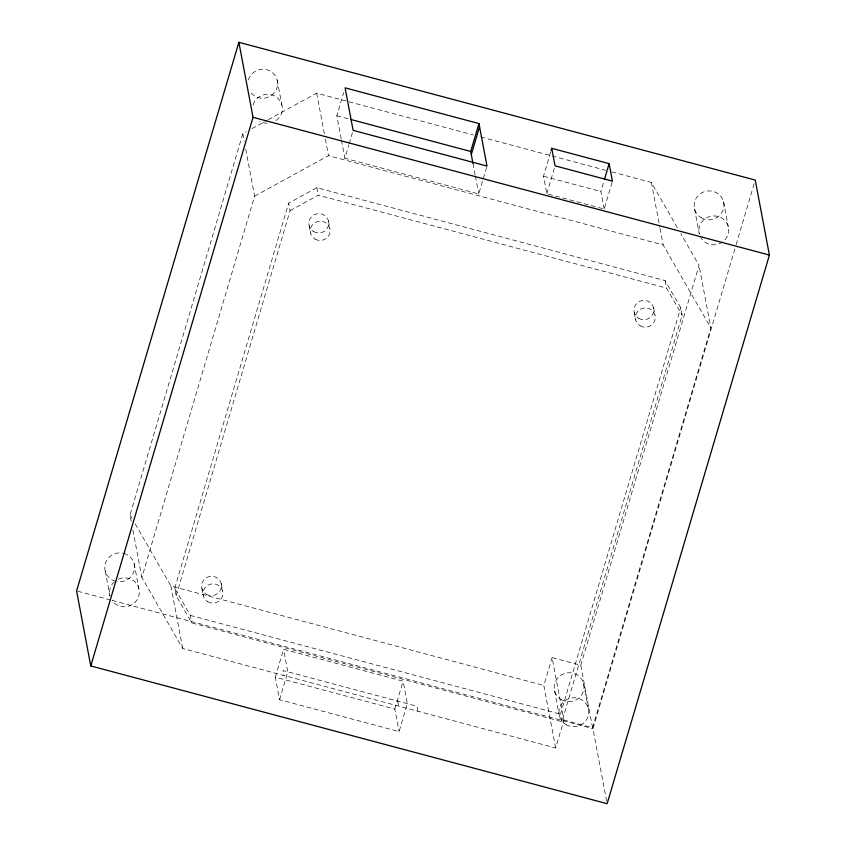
<?xml version="1.0" encoding="UTF-8"?>
<svg xmlns="http://www.w3.org/2000/svg" width="846" height="846" viewBox="0 0 846 846"><rect width="100%" height="100%" fill="white"/><g stroke="black" fill="none" stroke-linecap="round" stroke-linejoin="round"><path stroke-width="0.63" stroke-dasharray="4.23 3.17" d="M131.236 521.273L130.03 514.897L242.802 133.647L246.26 131.743M563.901 720.094L592.581 727.75L580.779 665.242L552.089 657.596L563.901 720.094L555.642 747.991L182.715 648.501L141.842 577.406L254.614 196.156L245.456 147.68M174.741 588.256L288.655 203.156L316.88 187.685L665.093 280.576L680.713 307.754L682.13 315.251L561.913 721.67L191.778 622.931L176.158 595.753L174.741 588.256L190.361 615.423L191.778 622.931M176.158 595.753L290.072 210.654L288.655 203.156M341.224 138.934L336.835 115.743L343.656 92.7M486.64 167.286L478.741 193.967L344.872 158.255L348.816 144.909M349.176 143.704L352.401 132.78M275.31 677.181L283.558 649.284L403.087 681.178L407.338 703.682L399.09 731.579L279.561 699.684L275.31 677.181L394.839 709.075L399.09 731.579M279.561 699.684L287.809 671.787L283.558 649.284M612.07 182.345L604.171 209.036L546.802 193.723L543.492 176.222L551.021 150.757M546.802 193.723L554.69 167.043M394.839 709.075L403.087 681.178M604.171 209.036L600.872 191.534L604.097 180.61M555.642 747.991L543.83 685.482L552.089 657.596M561.913 721.67L560.496 714.172L680.713 307.754M580.779 665.242L699.05 265.401L680.755 233.581M592.581 727.75L710.852 327.91L699.05 265.401M606.645 801.109L592.961 728.692L735.745 245.943M736.126 244.684L754.865 181.33M252.034 128.581L267.04 120.354M268.193 119.73L316.679 93.155L473.2 134.916M254.614 196.156L328.491 155.664L663.169 244.959L710.852 327.91M290.072 210.654L318.297 195.183L666.511 288.084L682.13 315.251M480.835 136.957L550.831 155.622M552.1 155.96L605.546 170.226M611.912 171.918L651.357 182.45L677.487 227.902M336.835 115.743L349.588 119.149M543.492 176.222L600.872 191.534M135.223 523.917L170.903 585.992L543.83 685.482M190.361 615.423L560.496 714.172M77.864 591.269L111.048 600.121M112.317 600.459L592.961 728.692M130.03 514.897L131.976 518.281M723.552 201.708L728.269 226.707M694.577 209.025L699.304 234.025A14.942 14.445 -10.7 0 1 716.647 216.142A14.942 14.445 -10.7 0 1 725.857 238.731A14.942 14.445 -10.7 0 1 700.731 237.525M651.357 182.45L659.795 227.098M660.039 228.367L663.169 244.959M665.093 280.576L666.511 288.084M653.577 307.606L654.994 315.103M634.267 312.491L635.684 319.989M583.603 683.557L588.33 708.557M472.977 163.479L475.145 174.911M475.378 176.19L478.741 193.967M554.627 690.875L559.354 715.875M341.467 140.225L344.872 158.255M316.679 93.155L324.388 133.975M325.361 139.082L328.491 155.664M328.46 220.869L329.877 228.367M417.85 711.232L416.898 706.23L283.029 670.518L283.97 675.52M316.88 187.685L318.297 195.183M309.139 225.745L310.556 233.253M397.736 701.112L398.678 706.114M277.192 80.116L281.919 105.116M242.802 133.647L244.251 141.293M221.187 583.518L222.604 591.026M201.877 588.404L203.294 595.901M170.903 585.992L182.715 648.501M132.928 530.199L141.842 577.406M134.165 563.648L138.892 588.657M105.2 570.976L109.927 595.975A14.942 14.445 -10.7 0 1 114.051 582.027M123.812 553.369A14.942 14.445 -10.7 0 1 134.197 570.532A14.942 14.445 -10.7 0 1 116.822 581.54M115.564 581.255A14.942 14.445 -10.7 0 1 105.179 564.092A14.942 14.445 -10.7 0 1 122.543 553.083M248.364 79.947A14.942 14.445 -10.7 0 1 270.403 71.297A14.942 14.445 -10.7 0 1 273.068 94.065A14.942 14.445 -10.7 0 1 249.655 90.934M118.345 579.172A14.942 14.445 -10.7 0 1 137.676 585.527A14.942 14.445 -10.7 0 1 132.008 604.668A14.942 14.445 -10.7 0 1 112.032 600.533M253.091 104.946A14.942 14.445 -10.7 0 1 276.737 97.353A14.942 14.445 -10.7 0 1 274.664 121.348M267.167 123.241A14.942 14.445 -10.7 0 1 259.733 121.264M640.2 325.869A9.962 9.634 -10.7 0 0 655.28 317.61A9.962 9.634 -10.7 0 0 640.517 309.171A9.962 9.634 -10.7 0 0 640.2 325.869M638.783 318.371A9.962 9.634 -10.7 0 0 653.863 310.101A9.962 9.634 -10.7 0 0 639.1 301.662A9.962 9.634 -10.7 0 0 638.783 318.371M315.082 239.132A9.962 9.634 -10.7 0 0 330.162 230.863A9.962 9.634 -10.7 0 0 315.399 222.435A9.962 9.634 -10.7 0 0 315.082 239.132M207.82 601.781A9.962 9.634 -10.7 0 0 222.9 593.522A9.962 9.634 -10.7 0 0 208.127 585.083A9.962 9.634 -10.7 0 0 207.82 601.781M206.403 594.283A9.962 9.634 -10.7 0 0 221.483 586.014A9.962 9.634 -10.7 0 0 206.71 577.585A9.962 9.634 -10.7 0 0 206.403 594.283M313.665 231.624A9.962 9.634 -10.7 0 0 328.745 223.365A9.962 9.634 -10.7 0 0 313.982 214.926A9.962 9.634 -10.7 0 0 313.665 231.624M561.416 699.695A14.942 14.445 -10.7 0 0 584.036 687.301A14.942 14.445 -10.7 0 0 561.892 674.643A14.942 14.445 -10.7 0 0 561.416 699.695M701.366 217.845A14.942 14.445 -10.7 0 0 723.986 205.451A14.942 14.445 -10.7 0 0 701.842 192.793A14.942 14.445 -10.7 0 0 701.366 217.845M566.143 724.705A14.942 14.445 -10.7 0 0 588.763 712.3A14.942 14.445 -10.7 0 0 566.619 699.653A14.942 14.445 -10.7 0 0 566.143 724.705"/><path stroke-width="1.27" d="M238.868 42.3L76.595 590.931L90.765 665.939L607.132 803.7L769.405 255.069L755.235 180.061L238.868 42.3L253.039 117.308L90.765 665.939M472.977 163.479L470.714 151.466L478.963 123.569L345.094 87.857L353.12 130.358L486.989 166.07L478.963 123.569M471.307 154.585L479.555 126.689M551.021 150.757L551.74 148.325L609.12 163.638L612.43 181.139L555.05 165.827L551.74 148.325M604.456 179.405L609.12 163.638M350.868 119.487L470.714 151.466M253.039 117.308L769.405 255.069"/></g></svg>
